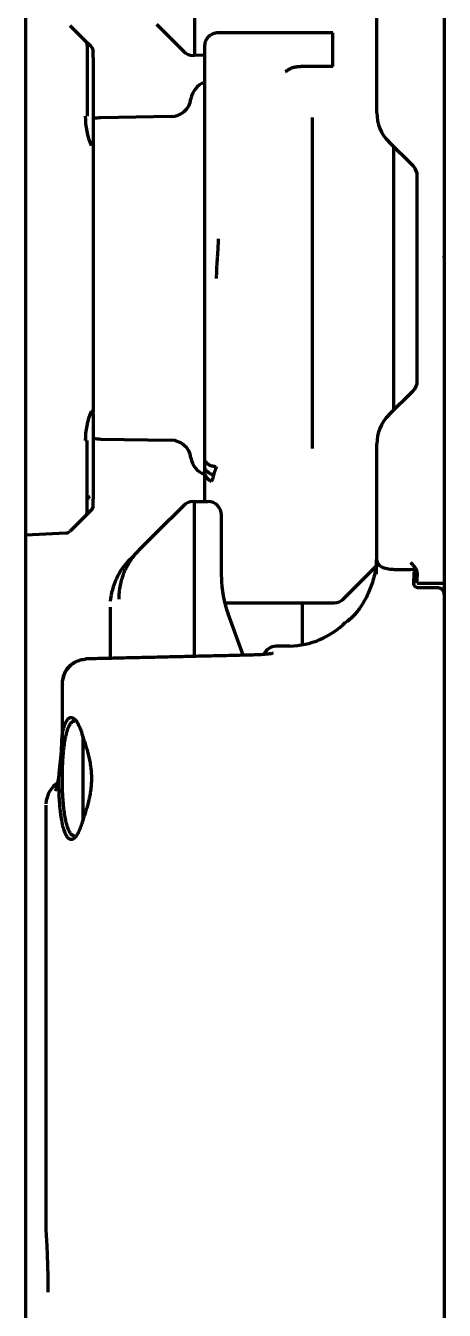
# Model space of a CAD drawing. Header units: inches. Extents: x -2983 to 7024, y 422 to 5529.
# Drawn here: x 1125 to 1156, y 3047.5 to 3142.6 of the extents above; entities that cross this region are included whole.
import ezdxf

# ---------------------------------------------------------------- set-up
doc = ezdxf.new("R2010")
doc.units = ezdxf.units.IN

msp = doc.modelspace()

# ---------------------------------------------------------------- linework, layer by layer
at = {"linetype": 'Continuous', "lineweight": 70}
for p, q in [((1156.001, 3937.292), (1156.001, 2272.092)), ((1125.001, 2297.892), (1125.001, 3935.892)), ((1151.001, 3136.135), (1151.001, 3144.707)), ((1137.501, 3143.392), (1137.501, 3140.392)), ((1129.413, 3141.479), (1128.302, 3142.59)), ((1134.689, 3142.703), (1136.707, 3140.686)), ((1129.854, 3141.039), (1129.413, 3141.479)), ((1147.751, 3142.055), (1139.251, 3142.055)), ((1147.751, 3139.579), (1147.751, 3142.055)), ((1129.56, 3141.126), (1129.56, 3135.892)), ((1137.501, 3140.392), (1137.405, 3140.393)), ((1138.251, 3140.399), (1137.501, 3140.392)), ((1138.251, 3141.094), (1138.251, 3138.83)), ((1130.001, 3140.232), (1130.001, 3133.785)), ((1147.751, 3139.579), (1145.354, 3139.579)), ((1138.251, 3138.83), (1138.251, 3133.311)), ((1135.777, 3135.866), (1130.575, 3135.776)), ((1146.251, 3111.297), (1146.251, 3135.805)), ((1129.881, 3133.756), (1129.982, 3133.876)), ((1130.001, 3133.783), (1130.001, 3114.001)), ((1153.708, 3132.185), (1151.879, 3134.013)), ((1138.251, 3133.311), (1138.251, 3126.93)), ((1152.251, 3128.685), (1152.251, 3133.643)), ((1154.001, 3116.306), (1154.001, 3131.478)), ((1152.251, 3114.141), (1152.251, 3128.685)), ((1138.251, 3126.93), (1138.251, 3123.892)), ((1138.251, 3123.892), (1138.251, 3113.639)), ((1151.879, 3113.771), (1153.708, 3115.599)), ((1129.982, 3113.909), (1129.93, 3113.941)), ((1130.001, 3113.877), (1130.001, 3107.552)), ((1138.251, 3113.639), (1138.251, 3110.415)), ((1129.56, 3111.892), (1129.413, 3111.892)), ((1129.56, 3106.658), (1129.56, 3111.892)), ((1130.575, 3112.009), (1135.777, 3111.918)), ((1151.001, 3103.077), (1151.001, 3111.649)), ((1138.251, 3108.287), (1138.251, 3107.386)), ((1136.707, 3107.098), (1134.689, 3105.081)), ((1137.405, 3107.391), (1137.501, 3107.392)), ((1137.501, 3107.392), (1138.509, 3107.383)), ((1137.501, 3104.392), (1137.501, 3107.392)), ((1129.413, 3106.305), (1128.302, 3105.194)), ((1129.413, 3106.305), (1129.854, 3106.746)), ((1139.501, 3104.383), (1139.501, 3106.383)), ((1127.975, 3105.048), (1125.001, 3104.892)), ((1134.689, 3105.081), (1133.389, 3103.781)), ((1137.501, 3095.925), (1137.501, 3104.392)), ((1139.501, 3101.803), (1139.501, 3104.383)), ((1133.389, 3103.781), (1132.715, 3103.107)), ((1148.543, 3100.185), (1150.937, 3102.578)), ((1150.989, 3102.01), (1150.989, 3103.09)), ((1152.501, 3102.364), (1153.501, 3102.364)), ((1153.751, 3101.288), (1153.751, 3101.657)), ((1154.001, 3101.998), (1154.001, 3101.841)), ((1154.001, 3101.341), (1154.001, 3101.841)), ((1154.001, 3101.341), (1156.001, 3101.341)), ((1154.001, 3101.029), (1155.501, 3101.011)), ((1131.251, 3099.571), (1131.251, 3095.778)), ((1139.732, 3099.892), (1147.836, 3099.892)), ((1145.49, 3096.804), (1145.49, 3099.898)), ((1141.096, 3096.008), (1139.983, 3099.067)), ((1148.572, 3098.342), (1148.584, 3098.35)), ((1144.544, 3096.692), (1143.549, 3096.675)), ((1129.621, 3095.733), (1129.615, 3095.74)), ((1127.736, 3090.832), (1127.701, 3090.825)), ((1129.251, 3083.805), (1129.251, 3089.926)), ((1126.501, 3084.922), (1126.501, 3053.383)), ((1129.226, 3083.786), (1129.189, 3083.651))]:
    msp.add_line(p, q, dxfattribs=at)
for centre, radius, start, end in [((1129.06, 3141.126), 0.5, 359.99831, 45), ((1137.414, 3141.393), 1, 225, 269.5), ((1138.724, 3136.969), 1.5, 108.40397, 172.38925), ((1135.751, 3137.366), 1.5, 271, 352.38925), ((1130.627, 3132.776), 3, 91, 102.05537), ((1154.001, 3136.135), 3, 180, 225), ((1153.001, 3131.478), 1, 0, 45), ((1153.001, 3116.306), 1, 315, 0), ((1154.001, 3111.649), 3, 135, 180), ((1130.627, 3115.008), 3, 257.94463, 269), ((1135.751, 3110.418), 1.5, 7.61075, 89), ((1138.724, 3110.815), 1.5, 187.61075, 251.59603), ((1137.414, 3106.391), 1, 90.5, 135), ((1138.501, 3106.383), 1, 0, 89.5), ((1129.06, 3106.658), 0.5, 315, 0.00169), ((1127.949, 3105.547), 0.5, 273, 315), ((1136.251, 3099.571), 5, 135, 175.22039), ((1153.501, 3101.864), 0.5, 0, 90), ((1147.501, 3101.803), 8, 180, 200), ((1147.836, 3100.892), 1, 270, 315), ((1144.439, 3102.691), 6, 271, 315.13439), ((1143.556, 3095.675), 1, 90.5484, 156.59902), ((1128.501, 3084.922), 2, 122.009, 177.15665)]:
    msp.add_arc(centre, radius, start, end, dxfattribs=at)
for centre, major_axis, ratio, start_param, end_param in [((1134.937, 3135.892), (5.523, 0), 0.998626, 3.141593, 3.543786), ((1129.751, 3133.785), (0.25, 0), 1, 0, 0.409922), ((1134.937, 3111.892), (5.523, 0), 0.998626, 2.739433, 3.141593), ((1129.751, 3113.999), (-0.25, 0), 1, 2.729547, 3.141593)]:
    msp.add_ellipse(centre, major_axis=major_axis, ratio=ratio, start_param=start_param, end_param=end_param, dxfattribs=at)
for points, knots in [([(1139.251, 3142.055), (1139.183, 3142.055), (1139.116, 3142.049), (1139.018, 3142.03), (1138.986, 3142.022), (1138.938, 3142.008), (1138.922, 3142.003), (1138.89, 3141.992), (1138.875, 3141.986), (1138.798, 3141.956), (1138.74, 3141.926), (1138.658, 3141.872), (1138.631, 3141.853), (1138.581, 3141.813), (1138.533, 3141.77), (1138.49, 3141.724), (1138.459, 3141.687), (1138.449, 3141.675), (1138.43, 3141.649), (1138.421, 3141.636), (1138.376, 3141.571), (1138.347, 3141.516), (1138.311, 3141.43), (1138.3, 3141.4), (1138.287, 3141.356), (1138.283, 3141.34), (1138.275, 3141.31), (1138.265, 3141.264), (1138.258, 3141.218), (1138.254, 3141.172), (1138.252, 3141.149), (1138.251, 3141.121), (1138.251, 3141.109), (1138.251, 3141.102), (1138.251, 3141.098), (1138.251, 3141.094)], [0, 0, 0, 0, 0.125, 0.125, 0.1875, 0.1875, 0.21875, 0.21875, 0.25, 0.25, 0.375, 0.375, 0.4375, 0.4375, 0.5, 0.5625, 0.5625, 0.59375, 0.59375, 0.625, 0.625, 0.75, 0.75, 0.8125, 0.8125, 0.84375, 0.84375, 0.875, 0.9375, 0.9375, 0.96875, 0.984375, 0.992187, 0.992187, 1, 1, 1, 1]), ([(1130.001, 3140.685), (1130.001, 3140.689), (1130.001, 3140.696), (1130, 3140.708), (1129.999, 3140.719), (1129.999, 3140.73), (1129.997, 3140.741), (1129.996, 3140.752), (1129.994, 3140.764), (1129.993, 3140.775), (1129.99, 3140.786), (1129.988, 3140.796), (1129.985, 3140.807), (1129.983, 3140.818), (1129.98, 3140.829), (1129.976, 3140.839), (1129.973, 3140.849), (1129.969, 3140.859), (1129.966, 3140.869), (1129.961, 3140.88), (1129.956, 3140.891), (1129.95, 3140.903), (1129.944, 3140.916), (1129.936, 3140.93), (1129.928, 3140.945), (1129.919, 3140.959), (1129.908, 3140.975), (1129.897, 3140.99), (1129.884, 3141.006), (1129.87, 3141.023), (1129.859, 3141.033), (1129.854, 3141.039)], [0, 0, 0, 0, 0.028826, 0.057594, 0.086303, 0.114954, 0.143547, 0.17208, 0.200555, 0.228972, 0.257329, 0.285628, 0.313867, 0.342048, 0.370168, 0.39823, 0.426231, 0.450757, 0.477807, 0.507385, 0.539493, 0.574132, 0.611304, 0.651011, 0.693255, 0.738037, 0.785356, 0.835214, 0.887608, 0.942538, 1, 1, 1, 1]), ([(1129.854, 3141.039), (1129.856, 3141.036), (1129.861, 3141.031), (1129.869, 3141.023), (1129.878, 3141.013), (1129.887, 3141.001), (1129.897, 3140.989), (1129.907, 3140.974), (1129.918, 3140.958), (1129.928, 3140.94), (1129.938, 3140.92), (1129.949, 3140.897), (1129.959, 3140.871), (1129.967, 3140.843), (1129.973, 3140.817), (1129.977, 3140.792), (1129.98, 3140.768), (1129.982, 3140.745), (1129.982, 3140.724), (1129.982, 3140.71), (1129.982, 3140.704)], [0, 0, 0, 0, 0.027542, 0.059301, 0.095276, 0.135468, 0.179874, 0.22849, 0.281314, 0.338337, 0.399554, 0.464953, 0.546966, 0.624642, 0.697986, 0.767003, 0.831702, 0.892094, 0.948189, 1, 1, 1, 1]), ([(1130.001, 3140.232), (1130.001, 3140.259), (1130.001, 3140.288), (1130.001, 3140.334), (1130.001, 3140.35), (1130.001, 3140.384), (1130.001, 3140.401), (1130.001, 3140.437), (1130.001, 3140.455), (1130.001, 3140.494), (1130.001, 3140.514), (1130.001, 3140.547), (1130.001, 3140.559), (1130.001, 3140.582), (1130.001, 3140.594), (1130.001, 3140.612), (1130.001, 3140.619), (1130.001, 3140.632), (1130.001, 3140.638), (1130.001, 3140.658), (1130.001, 3140.672), (1130.001, 3140.685)], [0, 0, 0, 0, 0.25, 0.25, 0.375, 0.375, 0.5, 0.5, 0.625, 0.625, 0.75, 0.75, 0.8125, 0.8125, 0.875, 0.875, 0.90625, 0.90625, 0.9375, 0.9375, 1, 1, 1, 1]), ([(1144.251, 3139.192), (1144.26, 3139.2), (1144.27, 3139.208), (1144.289, 3139.224), (1144.318, 3139.248), (1144.348, 3139.27), (1144.409, 3139.314), (1144.451, 3139.341), (1144.537, 3139.39), (1144.603, 3139.424), (1144.672, 3139.453), (1144.719, 3139.471), (1144.743, 3139.48), (1144.862, 3139.52), (1144.958, 3139.543), (1145.154, 3139.572), (1145.253, 3139.579), (1145.354, 3139.579)], [0, 0, 0, 0, 0.03125, 0.03125, 0.0625, 0.125, 0.125, 0.25, 0.25, 0.375, 0.4375, 0.4375, 0.5, 0.5, 0.75, 0.75, 1, 1, 1, 1]), ([(1130.001, 3114.001), (1130.001, 3114.002), (1130.001, 3114.003), (1130, 3114.004), (1129.999, 3114.005), (1129.999, 3114.006), (1129.997, 3114.007), (1129.996, 3114.009), (1129.994, 3114.01), (1129.993, 3114.011), (1129.99, 3114.013), (1129.988, 3114.014), (1129.985, 3114.015), (1129.983, 3114.017), (1129.98, 3114.018), (1129.976, 3114.019), (1129.973, 3114.021), (1129.97, 3114.022), (1129.966, 3114.023), (1129.961, 3114.025), (1129.956, 3114.026), (1129.95, 3114.028), (1129.944, 3114.03), (1129.936, 3114.032), (1129.928, 3114.034), (1129.919, 3114.037), (1129.908, 3114.039), (1129.896, 3114.042), (1129.884, 3114.045), (1129.869, 3114.048), (1129.859, 3114.05), (1129.854, 3114.051)], [0, 0, 0, 0, 0.028852, 0.057627, 0.086323, 0.114941, 0.143481, 0.171942, 0.200325, 0.22863, 0.256855, 0.285002, 0.31307, 0.341059, 0.368968, 0.396798, 0.424548, 0.449282, 0.476528, 0.506288, 0.538563, 0.573357, 0.61067, 0.650505, 0.692862, 0.737743, 0.785149, 0.835079, 0.887532, 0.942506, 1, 1, 1, 1]), ([(1129.854, 3114.051), (1129.856, 3114.05), (1129.861, 3114.047), (1129.869, 3114.042), (1129.878, 3114.036), (1129.887, 3114.03), (1129.897, 3114.023), (1129.907, 3114.016), (1129.918, 3114.008), (1129.928, 3113.999), (1129.938, 3113.99), (1129.949, 3113.979), (1129.958, 3113.968), (1129.967, 3113.957), (1129.973, 3113.947), (1129.977, 3113.937), (1129.98, 3113.929), (1129.982, 3113.921), (1129.982, 3113.915), (1129.982, 3113.911), (1129.982, 3113.909)], [0, 0, 0, 0, 0.027531, 0.059281, 0.09525, 0.135435, 0.179835, 0.228448, 0.281269, 0.338291, 0.399508, 0.464908, 0.546923, 0.624603, 0.697951, 0.766973, 0.831679, 0.892077, 0.94818, 1, 1, 1, 1]), ([(1138.244, 3110.417), (1138.248, 3110.364), (1138.251, 3110.313), (1138.254, 3110.216), (1138.255, 3110.17), (1138.253, 3110.038), (1138.249, 3109.959), (1138.245, 3109.888)], [0, 0, 0, 0, 0.25, 0.25, 0.5, 0.5, 1, 1, 1, 1]), ([(1139.117, 3109.958), (1139.029, 3109.958), (1138.942, 3109.968), (1138.774, 3110.008), (1138.692, 3110.039), (1138.54, 3110.118), (1138.47, 3110.167), (1138.345, 3110.279), (1138.291, 3110.343), (1138.246, 3110.413)], [0, 0, 0, 0, 0.25, 0.25, 0.5, 0.5, 0.75, 0.75, 1, 1, 1, 1]), ([(1139.117, 3109.951), (1139.112, 3109.941), (1139.104, 3109.922), (1139.092, 3109.894), (1139.081, 3109.866), (1139.069, 3109.837), (1139.058, 3109.809), (1139.047, 3109.78), (1139.036, 3109.751), (1139.026, 3109.722), (1139.015, 3109.692), (1139.005, 3109.662), (1138.995, 3109.633), (1138.986, 3109.602), (1138.976, 3109.572), (1138.967, 3109.541), (1138.958, 3109.51), (1138.948, 3109.479), (1138.939, 3109.447), (1138.931, 3109.415), (1138.922, 3109.383), (1138.916, 3109.361), (1138.913, 3109.35)], [0, 0, 0, 0, 0.048383, 0.096921, 0.145616, 0.194472, 0.24349, 0.292673, 0.342023, 0.391543, 0.441236, 0.491103, 0.541149, 0.591374, 0.641783, 0.692377, 0.743159, 0.794133, 0.845302, 0.896667, 0.948232, 1, 1, 1, 1]), ([(1138.25, 3109.886), (1138.251, 3109.859), (1138.251, 3109.834), (1138.252, 3109.785), (1138.251, 3109.762), (1138.25, 3109.696), (1138.249, 3109.656), (1138.248, 3109.62)], [0, 0, 0, 0, 0.25, 0.25, 0.5, 0.5, 1, 1, 1, 1]), ([(1138.913, 3109.349), (1138.837, 3109.367), (1138.764, 3109.393), (1138.628, 3109.459), (1138.564, 3109.499), (1138.45, 3109.592), (1138.399, 3109.645), (1138.312, 3109.759), (1138.277, 3109.821), (1138.251, 3109.886)], [0, 0, 0, 0, 0.25, 0.25, 0.5, 0.5, 0.75, 0.75, 1, 1, 1, 1]), ([(1138.251, 3109.619), (1138.251, 3109.527), (1138.251, 3109.431), (1138.251, 3109.233), (1138.251, 3109.13), (1138.251, 3108.967), (1138.251, 3108.912), (1138.251, 3108.826), (1138.251, 3108.797), (1138.251, 3108.738), (1138.251, 3108.708), (1138.251, 3108.617), (1138.251, 3108.555), (1138.251, 3108.426), (1138.251, 3108.359), (1138.251, 3108.29)], [0, 0, 0, 0, 0.25, 0.25, 0.5, 0.5, 0.625, 0.625, 0.6875, 0.6875, 0.75, 0.75, 0.875, 0.875, 1, 1, 1, 1]), ([(1138.769, 3108.858), (1138.691, 3108.895), (1138.618, 3108.941), (1138.491, 3109.049), (1138.435, 3109.11), (1138.344, 3109.243), (1138.309, 3109.315), (1138.263, 3109.464), (1138.251, 3109.542), (1138.251, 3109.619)], [0, 0, 0, 0, 0.25, 0.25, 0.5, 0.5, 0.75, 0.75, 1, 1, 1, 1]), ([(1138.913, 3109.35), (1138.903, 3109.311), (1138.893, 3109.271), (1138.871, 3109.19), (1138.859, 3109.149), (1138.823, 3109.026), (1138.797, 3108.942), (1138.769, 3108.858)], [0, 0, 0, 0, 0.25, 0.25, 0.5, 0.5, 1, 1, 1, 1]), ([(1129.517, 3107.546), (1129.549, 3107.574), (1129.582, 3107.604), (1129.64, 3107.656), (1129.664, 3107.678), (1129.713, 3107.722), (1129.738, 3107.745), (1129.764, 3107.768)], [0, 0, 0, 0, 0.42388, 0.42388, 0.71194, 0.71194, 1, 1, 1, 1]), ([(1129.854, 3106.745), (1129.857, 3106.748), (1129.862, 3106.753), (1129.869, 3106.761), (1129.876, 3106.769), (1129.883, 3106.777), (1129.889, 3106.784), (1129.895, 3106.792), (1129.901, 3106.8), (1129.907, 3106.807), (1129.912, 3106.815), (1129.917, 3106.822), (1129.922, 3106.83), (1129.926, 3106.837), (1129.931, 3106.844), (1129.935, 3106.851), (1129.938, 3106.857), (1129.942, 3106.864), (1129.945, 3106.871), (1129.949, 3106.877), (1129.952, 3106.883), (1129.954, 3106.889), (1129.957, 3106.895), (1129.96, 3106.901), (1129.962, 3106.906), (1129.964, 3106.912), (1129.966, 3106.917), (1129.968, 3106.922), (1129.97, 3106.926), (1129.971, 3106.931), (1129.975, 3106.94), (1129.979, 3106.955), (1129.985, 3106.975), (1129.99, 3106.995), (1129.994, 3107.015), (1129.997, 3107.036), (1129.999, 3107.057), (1130, 3107.078), (1130.001, 3107.092), (1130.001, 3107.099)], [0, 0, 0, 0, 0.027993, 0.055406, 0.082238, 0.10849, 0.13416, 0.159249, 0.183757, 0.207682, 0.231027, 0.253789, 0.27597, 0.297569, 0.318586, 0.339022, 0.358876, 0.378149, 0.396841, 0.414952, 0.432482, 0.449431, 0.4658, 0.481589, 0.496798, 0.511427, 0.525477, 0.538947, 0.551839, 0.564151, 0.575886, 0.627764, 0.679968, 0.732498, 0.785353, 0.838532, 0.892033, 0.945856, 1, 1, 1, 1]), ([(1130.001, 3107.099), (1130.001, 3107.106), (1130.001, 3107.113), (1130.001, 3107.126), (1130.001, 3107.133), (1130.001, 3107.146), (1130.001, 3107.153), (1130.001, 3107.165), (1130.001, 3107.172), (1130.001, 3107.19), (1130.001, 3107.202), (1130.001, 3107.226), (1130.001, 3107.237), (1130.001, 3107.269), (1130.001, 3107.29), (1130.001, 3107.329), (1130.001, 3107.348), (1130.001, 3107.384), (1130.001, 3107.401), (1130.001, 3107.434), (1130.001, 3107.45), (1130.001, 3107.496), (1130.001, 3107.525), (1130.001, 3107.552)], [0, 0, 0, 0, 0.03125, 0.03125, 0.0625, 0.0625, 0.09375, 0.09375, 0.125, 0.125, 0.1875, 0.1875, 0.25, 0.25, 0.375, 0.375, 0.5, 0.5, 0.625, 0.625, 0.75, 0.75, 1, 1, 1, 1]), ([(1129.982, 3107.081), (1129.982, 3107.077), (1129.982, 3107.07), (1129.982, 3107.059), (1129.982, 3107.047), (1129.982, 3107.036), (1129.981, 3107.024), (1129.98, 3107.012), (1129.978, 3107), (1129.977, 3106.987), (1129.974, 3106.974), (1129.972, 3106.962), (1129.969, 3106.949), (1129.965, 3106.936), (1129.961, 3106.923), (1129.957, 3106.909), (1129.952, 3106.896), (1129.946, 3106.881), (1129.938, 3106.864), (1129.929, 3106.845), (1129.918, 3106.827), (1129.907, 3106.809), (1129.895, 3106.792), (1129.882, 3106.776), (1129.868, 3106.76), (1129.859, 3106.75), (1129.854, 3106.746)], [0, 0, 0, 0, 0.028673, 0.058051, 0.088134, 0.118923, 0.150419, 0.182622, 0.215534, 0.249154, 0.283483, 0.318521, 0.35427, 0.390729, 0.427898, 0.465777, 0.504367, 0.543666, 0.600663, 0.65768, 0.714714, 0.77176, 0.828815, 0.885876, 0.942939, 1, 1, 1, 1]), ([(1133.389, 3103.781), (1133.27, 3103.662), (1133.158, 3103.537), (1132.946, 3103.279), (1132.846, 3103.145), (1132.66, 3102.868), (1132.574, 3102.724), (1132.454, 3102.501), (1132.416, 3102.426), (1132.344, 3102.274), (1132.31, 3102.197), (1132.214, 3101.965), (1132.102, 3101.651), (1132.02, 3101.328), (1131.972, 3101.083), (1131.957, 3101), (1131.939, 3100.876), (1131.933, 3100.834), (1131.923, 3100.751), (1131.918, 3100.709), (1131.898, 3100.499), (1131.89, 3100.331), (1131.891, 3100.162)], [0, 0, 0, 0, 0.125, 0.125, 0.25, 0.25, 0.375, 0.375, 0.4375, 0.4375, 0.5, 0.5, 0.625, 0.75, 0.75, 0.8125, 0.8125, 0.84375, 0.84375, 0.875, 0.875, 1, 1, 1, 1]), ([(1150.989, 3103.09), (1150.978, 3102.892), (1150.958, 3102.697), (1150.902, 3102.312), (1150.867, 3102.123), (1150.782, 3101.755), (1150.732, 3101.575), (1150.622, 3101.226), (1150.561, 3101.057), (1150.431, 3100.732), (1150.361, 3100.576), (1150.216, 3100.278), (1150.141, 3100.136), (1149.987, 3099.869), (1149.908, 3099.743), (1149.752, 3099.506), (1149.673, 3099.396), (1149.597, 3099.294)], [0, 0, 0, 0, 0.125, 0.125, 0.25, 0.25, 0.375, 0.375, 0.5, 0.5, 0.625, 0.625, 0.75, 0.75, 0.875, 0.875, 1, 1, 1, 1]), ([(1151.01, 3103.076), (1151.006, 3103.027), (1151.012, 3102.917), (1151.09, 3102.761), (1151.209, 3102.634), (1151.364, 3102.536), (1151.598, 3102.45), (1151.95, 3102.389), (1152.314, 3102.361), (1152.498, 3102.366), (1152.537, 3102.368)], [0, 0, 0, 0, 0.069491, 0.16573, 0.252542, 0.348231, 0.4964, 0.742131, 0.946556, 1, 1, 1, 1]), ([(1153.501, 3102.864), (1153.508, 3102.857), (1153.516, 3102.849), (1153.531, 3102.834), (1153.554, 3102.811), (1153.606, 3102.758), (1153.651, 3102.711), (1153.708, 3102.648), (1153.736, 3102.615), (1153.776, 3102.565), (1153.789, 3102.548), (1153.815, 3102.513), (1153.827, 3102.496), (1153.863, 3102.442), (1153.884, 3102.406), (1153.924, 3102.33), (1153.941, 3102.291), (1153.97, 3102.209), (1153.981, 3102.168), (1153.996, 3102.084), (1154.001, 3102.042), (1154.001, 3101.998)], [0, 0, 0, 0, 0.03125, 0.03125, 0.0625, 0.125, 0.25, 0.25, 0.375, 0.375, 0.4375, 0.4375, 0.5, 0.5, 0.625, 0.625, 0.75, 0.75, 0.875, 0.875, 1, 1, 1, 1]), ([(1153.751, 3102.146), (1153.751, 3102.139), (1153.751, 3102.122), (1153.751, 3102.097), (1153.751, 3102.067), (1153.751, 3102.033), (1153.751, 3101.992), (1153.751, 3101.948), (1153.751, 3101.925), (1153.751, 3101.876), (1153.751, 3101.85), (1153.751, 3101.796), (1153.751, 3101.742), (1153.751, 3101.686), (1153.751, 3101.657)], [0, 0, 0, 0, 0.125, 0.25, 0.25, 0.375, 0.5, 0.5, 0.625, 0.625, 0.75, 0.75, 0.875, 1, 1, 1, 1]), ([(1156.001, 3100.491), (1156.001, 3100.525), (1155.997, 3100.558), (1155.988, 3100.607), (1155.984, 3100.623), (1155.975, 3100.655), (1155.969, 3100.671), (1155.951, 3100.717), (1155.936, 3100.747), (1155.909, 3100.789), (1155.899, 3100.803), (1155.879, 3100.829), (1155.868, 3100.842), (1155.834, 3100.878), (1155.809, 3100.899), (1155.768, 3100.928), (1155.754, 3100.937), (1155.725, 3100.954), (1155.71, 3100.961), (1155.664, 3100.981), (1155.633, 3100.992), (1155.584, 3101.003), (1155.567, 3101.005), (1155.534, 3101.009), (1155.517, 3101.01), (1155.501, 3101.011)], [0, 0, 0, 0, 0.125, 0.125, 0.1875, 0.1875, 0.25, 0.25, 0.375, 0.375, 0.4375, 0.4375, 0.5, 0.5, 0.625, 0.625, 0.6875, 0.6875, 0.75, 0.75, 0.875, 0.875, 0.9375, 0.9375, 1, 1, 1, 1]), ([(1148.98, 3098.678), (1148.924, 3098.63), (1148.818, 3098.54), (1148.78, 3098.507), (1148.745, 3098.485), (1148.753, 3098.49)], [0, 0, 0, 0, 0.375486, 0.834216, 1, 1, 1, 1]), ([(1149.597, 3099.294), (1149.52, 3099.195), (1149.443, 3099.104), (1149.294, 3098.942), (1149.222, 3098.869), (1149.085, 3098.74), (1149.021, 3098.683), (1148.903, 3098.585), (1148.85, 3098.543), (1148.803, 3098.507)], [0, 0, 0, 0, 0.25, 0.25, 0.5, 0.5, 0.75, 0.75, 1, 1, 1, 1]), ([(1127.726, 3093.606), (1127.721, 3093.669), (1127.719, 3093.731), (1127.719, 3093.855), (1127.722, 3093.917), (1127.737, 3094.103), (1127.758, 3094.225), (1127.821, 3094.463), (1127.863, 3094.579), (1127.968, 3094.803), (1128.032, 3094.91), (1128.181, 3095.111), (1128.266, 3095.205), (1128.457, 3095.374), (1128.564, 3095.45), (1128.794, 3095.576), (1128.918, 3095.627), (1129.114, 3095.682), (1129.181, 3095.697), (1129.316, 3095.718), (1129.385, 3095.725), (1129.455, 3095.728)], [0, 0, 0, 0, 0.0625, 0.0625, 0.125, 0.125, 0.25, 0.25, 0.375, 0.375, 0.5, 0.5, 0.625, 0.625, 0.75, 0.75, 0.875, 0.875, 0.9375, 0.9375, 1, 1, 1, 1]), ([(1143.315, 3096.152), (1143.315, 3096.152), (1143.314, 3096.152), (1143.286, 3096.145), (1143.158, 3096.122), (1142.884, 3096.086), (1142.425, 3096.049), (1141.977, 3096.026), (1141.711, 3096.024), (1141.659, 3096.023)], [0, 0, 0, 0, 0.006651, 0.094411, 0.221545, 0.407182, 0.647393, 0.932357, 1, 1, 1, 1]), ([(1128.685, 3095.527), (1128.519, 3095.442), (1128.21, 3095.228), (1127.872, 3094.741), (1127.7, 3094.244), (1127.705, 3093.926), (1127.719, 3093.811)], [0, 0, 0, 0, 0.24632, 0.523693, 0.830646, 1, 1, 1, 1]), ([(1128.623, 3082.642), (1128.589, 3082.642), (1128.555, 3082.649), (1128.51, 3082.667), (1128.497, 3082.673), (1128.473, 3082.687), (1128.46, 3082.694), (1128.424, 3082.721), (1128.377, 3082.763), (1128.331, 3082.82), (1128.286, 3082.884), (1128.264, 3082.919), (1128.2, 3083.038), (1128.16, 3083.13), (1128.084, 3083.34), (1128.049, 3083.458), (1128.008, 3083.623), (1128, 3083.656), (1127.988, 3083.708), (1127.984, 3083.726), (1127.976, 3083.761), (1127.956, 3083.85), (1127.938, 3083.943), (1127.897, 3084.173), (1127.872, 3084.336), (1127.839, 3084.596), (1127.828, 3084.685), (1127.816, 3084.8), (1127.814, 3084.823), (1127.809, 3084.869), (1127.802, 3084.939), (1127.795, 3085.01), (1127.774, 3085.247), (1127.76, 3085.442), (1127.744, 3085.742), (1127.739, 3085.844), (1127.733, 3085.998), (1127.731, 3086.05), (1127.727, 3086.154), (1127.726, 3086.207), (1127.719, 3086.469), (1127.716, 3086.681), (1127.716, 3087), (1127.716, 3087.106), (1127.719, 3087.265), (1127.719, 3087.317), (1127.722, 3087.423), (1127.723, 3087.476), (1127.73, 3087.738), (1127.738, 3087.943), (1127.761, 3088.343), (1127.774, 3088.539), (1127.796, 3088.777), (1127.8, 3088.825), (1127.809, 3088.918), (1127.823, 3089.057), (1127.839, 3089.19), (1127.872, 3089.449), (1127.897, 3089.612), (1127.932, 3089.805), (1127.939, 3089.843), (1127.954, 3089.918), (1127.961, 3089.955), (1127.984, 3090.062), (1128.016, 3090.2), (1128.05, 3090.325), (1128.077, 3090.415), (1128.086, 3090.444), (1128.105, 3090.5), (1128.114, 3090.527), (1128.162, 3090.659), (1128.202, 3090.751), (1128.287, 3090.906), (1128.331, 3090.969), (1128.384, 3091.025), (1128.39, 3091.031), (1128.402, 3091.042), (1128.419, 3091.059), (1128.437, 3091.073), (1128.473, 3091.099), (1128.498, 3091.113), (1128.556, 3091.136), (1128.59, 3091.142), (1128.624, 3091.142)], [0, 0, 0, 0, 0.031478, 0.031478, 0.043188, 0.043188, 0.054898, 0.054898, 0.078319, 0.10174, 0.10174, 0.125161, 0.125161, 0.172003, 0.172003, 0.218844, 0.218844, 0.230555, 0.230555, 0.23641, 0.23641, 0.242265, 0.265686, 0.265686, 0.312528, 0.312528, 0.335949, 0.335949, 0.341804, 0.341804, 0.347659, 0.35937, 0.35937, 0.406211, 0.406211, 0.429632, 0.429632, 0.441342, 0.441342, 0.453053, 0.453053, 0.499895, 0.499895, 0.523315, 0.523315, 0.535026, 0.535026, 0.546736, 0.546736, 0.593578, 0.593578, 0.64042, 0.64042, 0.65213, 0.65213, 0.663841, 0.687261, 0.687261, 0.734103, 0.734103, 0.745814, 0.745814, 0.757524, 0.757524, 0.780945, 0.804366, 0.804366, 0.816076, 0.816076, 0.827786, 0.827786, 0.874628, 0.874628, 0.92147, 0.92147, 0.927325, 0.927325, 0.93318, 0.944891, 0.944891, 0.968312, 0.968312, 1, 1, 1, 1]), ([(1127.733, 3090.288), (1127.753, 3090.382), (1127.775, 3090.47), (1127.809, 3090.595), (1127.82, 3090.635), (1127.844, 3090.713), (1127.856, 3090.75), (1127.893, 3090.857), (1127.919, 3090.923), (1127.971, 3091.041), (1128.025, 3091.147), (1128.083, 3091.229), (1128.121, 3091.273), (1128.128, 3091.281), (1128.144, 3091.297), (1128.166, 3091.32), (1128.19, 3091.338), (1128.236, 3091.371), (1128.3, 3091.402), (1128.365, 3091.407), (1128.415, 3091.401), (1128.432, 3091.397), (1128.458, 3091.389), (1128.466, 3091.386), (1128.483, 3091.379), (1128.492, 3091.375), (1128.534, 3091.354), (1128.568, 3091.331), (1128.636, 3091.272), (1128.705, 3091.2), (1128.772, 3091.105), (1128.823, 3091.024), (1128.84, 3090.995), (1128.866, 3090.95), (1128.874, 3090.934), (1128.891, 3090.903), (1128.933, 3090.822), (1129.006, 3090.662), (1129.069, 3090.498), (1129.13, 3090.323), (1129.16, 3090.231), (1129.189, 3090.133)], [0, 0, 0, 0, 0.0625, 0.0625, 0.09375, 0.09375, 0.125, 0.125, 0.1875, 0.1875, 0.25, 0.3125, 0.3125, 0.328125, 0.328125, 0.34375, 0.375, 0.375, 0.4375, 0.5, 0.5, 0.53125, 0.53125, 0.546875, 0.546875, 0.5625, 0.5625, 0.625, 0.625, 0.6875, 0.75, 0.75, 0.78125, 0.78125, 0.796875, 0.796875, 0.8125, 0.875, 0.9375, 0.9375, 1, 1, 1, 1]), ([(1127.632, 3088.679), (1127.633, 3088.692), (1127.635, 3088.718), (1127.638, 3088.757), (1127.641, 3088.795), (1127.643, 3088.834), (1127.646, 3088.872), (1127.648, 3088.91), (1127.65, 3088.948), (1127.652, 3088.986), (1127.654, 3089.023), (1127.656, 3089.061), (1127.658, 3089.098), (1127.66, 3089.135), (1127.661, 3089.172), (1127.663, 3089.209), (1127.665, 3089.246), (1127.666, 3089.283), (1127.668, 3089.325), (1127.669, 3089.373), (1127.671, 3089.426), (1127.673, 3089.479), (1127.675, 3089.532), (1127.678, 3089.583), (1127.68, 3089.635), (1127.682, 3089.686), (1127.684, 3089.736), (1127.687, 3089.786), (1127.689, 3089.827), (1127.691, 3089.86), (1127.692, 3089.884), (1127.694, 3089.908), (1127.696, 3089.931), (1127.697, 3089.953), (1127.699, 3089.975), (1127.701, 3089.995), (1127.703, 3090.013), (1127.704, 3090.027), (1127.706, 3090.039), (1127.707, 3090.051), (1127.708, 3090.063), (1127.71, 3090.076), (1127.711, 3090.089), (1127.713, 3090.103), (1127.714, 3090.116), (1127.716, 3090.13), (1127.717, 3090.145), (1127.719, 3090.159), (1127.72, 3090.174), (1127.722, 3090.189), (1127.724, 3090.205), (1127.726, 3090.221), (1127.727, 3090.237), (1127.729, 3090.254), (1127.731, 3090.271), (1127.732, 3090.282), (1127.733, 3090.288)], [0, 0, 0, 0, 0.022709, 0.045345, 0.067918, 0.090435, 0.112907, 0.135341, 0.157746, 0.180131, 0.202504, 0.224874, 0.247249, 0.269632, 0.291985, 0.31431, 0.336615, 0.358908, 0.3812, 0.414447, 0.447401, 0.480077, 0.512489, 0.544649, 0.576572, 0.60827, 0.639755, 0.671039, 0.702132, 0.718076, 0.733741, 0.749134, 0.764264, 0.779136, 0.793761, 0.808146, 0.8223, 0.830501, 0.838823, 0.847268, 0.855837, 0.864531, 0.873351, 0.882299, 0.891375, 0.900581, 0.909918, 0.919386, 0.928987, 0.938722, 0.948592, 0.958598, 0.968741, 0.979021, 0.989441, 1, 1, 1, 1]), ([(1129.189, 3090.133), (1129.205, 3090.081), (1129.222, 3090.028), (1129.256, 3089.92), (1129.274, 3089.864), (1129.328, 3089.696), (1129.366, 3089.579), (1129.442, 3089.337), (1129.48, 3089.211), (1129.537, 3089.017), (1129.555, 3088.95), (1129.592, 3088.816), (1129.61, 3088.748), (1129.662, 3088.541), (1129.695, 3088.401), (1129.754, 3088.114), (1129.779, 3087.967), (1129.806, 3087.78), (1129.811, 3087.742), (1129.821, 3087.666), (1129.826, 3087.628), (1129.838, 3087.513), (1129.845, 3087.436), (1129.862, 3087.204), (1129.868, 3087.049), (1129.868, 3086.892)], [0, 0, 0, 0, 0.0625, 0.0625, 0.125, 0.125, 0.25, 0.25, 0.375, 0.375, 0.4375, 0.4375, 0.5, 0.5, 0.625, 0.625, 0.75, 0.75, 0.78125, 0.78125, 0.8125, 0.8125, 0.875, 0.875, 1, 1, 1, 1]), ([(1127.457, 3086.841), (1127.458, 3086.881), (1127.46, 3086.92), (1127.464, 3086.999), (1127.466, 3087.039), (1127.474, 3087.157), (1127.481, 3087.235), (1127.502, 3087.47), (1127.52, 3087.624), (1127.547, 3087.855), (1127.556, 3087.931), (1127.574, 3088.083), (1127.582, 3088.159), (1127.599, 3088.309), (1127.606, 3088.384), (1127.62, 3088.532), (1127.627, 3088.606), (1127.632, 3088.679)], [0, 0, 0, 0, 0.0625, 0.0625, 0.125, 0.125, 0.25, 0.25, 0.5, 0.5, 0.625, 0.625, 0.75, 0.75, 0.875, 0.875, 1, 1, 1, 1]), ([(1127.504, 3087.583), (1127.492, 3087.461), (1127.433, 3086.897), (1127.309, 3086.346), (1127.217, 3086.02), (1127.201, 3085.982), (1127.201, 3085.982)], [0, 0, 0, 0, 0.122597, 0.601072, 0.892899, 1, 1, 1, 1]), ([(1129.189, 3083.651), (1129.144, 3083.498), (1129.096, 3083.359), (1129.023, 3083.168), (1128.998, 3083.108), (1128.959, 3083.022), (1128.947, 3082.994), (1128.921, 3082.94), (1128.908, 3082.914), (1128.843, 3082.79), (1128.791, 3082.704), (1128.686, 3082.562), (1128.632, 3082.506), (1128.526, 3082.422), (1128.473, 3082.396), (1128.37, 3082.374), (1128.32, 3082.379), (1128.258, 3082.404), (1128.245, 3082.41), (1128.221, 3082.424), (1128.208, 3082.432), (1128.172, 3082.459), (1128.148, 3082.481), (1128.078, 3082.558), (1128.034, 3082.625), (1127.98, 3082.727), (1127.97, 3082.749), (1127.949, 3082.793), (1127.918, 3082.863), (1127.889, 3082.94), (1127.832, 3083.105), (1127.796, 3083.228), (1127.755, 3083.4), (1127.746, 3083.435), (1127.734, 3083.49), (1127.73, 3083.508), (1127.723, 3083.545), (1127.703, 3083.638), (1127.685, 3083.736), (1127.643, 3083.977), (1127.618, 3084.148), (1127.584, 3084.421), (1127.573, 3084.515), (1127.559, 3084.659), (1127.554, 3084.708), (1127.544, 3084.806), (1127.54, 3084.856), (1127.519, 3085.105), (1127.504, 3085.311), (1127.487, 3085.627), (1127.482, 3085.734), (1127.476, 3085.896), (1127.473, 3085.951), (1127.47, 3086.06), (1127.468, 3086.116), (1127.461, 3086.393), (1127.457, 3086.616), (1127.457, 3086.841)], [0, 0, 0, 0, 0.0625, 0.0625, 0.09375, 0.09375, 0.109375, 0.109375, 0.125, 0.125, 0.1875, 0.1875, 0.25, 0.25, 0.3125, 0.3125, 0.375, 0.375, 0.390625, 0.390625, 0.40625, 0.40625, 0.4375, 0.4375, 0.5, 0.5, 0.515625, 0.515625, 0.53125, 0.5625, 0.5625, 0.625, 0.625, 0.640625, 0.640625, 0.648437, 0.648437, 0.65625, 0.6875, 0.6875, 0.75, 0.75, 0.78125, 0.78125, 0.796875, 0.796875, 0.8125, 0.8125, 0.875, 0.875, 0.90625, 0.90625, 0.921875, 0.921875, 0.9375, 0.9375, 1, 1, 1, 1]), ([(1129.868, 3086.892), (1129.868, 3086.735), (1129.862, 3086.581), (1129.84, 3086.274), (1129.823, 3086.122), (1129.796, 3085.934), (1129.791, 3085.896), (1129.779, 3085.821), (1129.772, 3085.784), (1129.753, 3085.673), (1129.739, 3085.599), (1129.717, 3085.49), (1129.709, 3085.454), (1129.694, 3085.382), (1129.67, 3085.275), (1129.644, 3085.171), (1129.592, 3084.966), (1129.556, 3084.833), (1129.481, 3084.575), (1129.442, 3084.45), (1129.385, 3084.268), (1129.366, 3084.208), (1129.329, 3084.09), (1129.31, 3084.032), (1129.256, 3083.863), (1129.221, 3083.755), (1129.189, 3083.651)], [0, 0, 0, 0, 0.125, 0.125, 0.25, 0.25, 0.28125, 0.28125, 0.3125, 0.3125, 0.375, 0.375, 0.40625, 0.40625, 0.4375, 0.5, 0.5, 0.625, 0.625, 0.75, 0.75, 0.8125, 0.8125, 0.875, 0.875, 1, 1, 1, 1]), ([(1126.501, 3053.392), (1126.501, 3053.392), (1126.501, 3053.392), (1126.501, 3053.39), (1126.501, 3053.386), (1126.502, 3053.378), (1126.503, 3053.356), (1126.506, 3053.313), (1126.51, 3053.242), (1126.514, 3053.178), (1126.516, 3053.155), (1126.518, 3053.118), (1126.519, 3053.105), (1126.52, 3053.078), (1126.521, 3053.065), (1126.525, 3052.994), (1126.533, 3052.869), (1126.541, 3052.718), (1126.55, 3052.556), (1126.554, 3052.469), (1126.56, 3052.351), (1126.561, 3052.327), (1126.564, 3052.279), (1126.567, 3052.206), (1126.571, 3052.13), (1126.578, 3051.974), (1126.588, 3051.757), (1126.597, 3051.522), (1126.603, 3051.338), (1126.606, 3051.276), (1126.609, 3051.18), (1126.61, 3051.148), (1126.612, 3051.084), (1126.613, 3051.051), (1126.618, 3050.889), (1126.625, 3050.623), (1126.631, 3050.347), (1126.635, 3050.136), (1126.637, 3050.029), (1126.639, 3049.921), (1126.64, 3049.849), (1126.64, 3049.813), (1126.643, 3049.63), (1126.644, 3049.484), (1126.646, 3049.189), (1126.646, 3049.041), (1126.646, 3048.892)], [0, 0, 0, 0, 0.015625, 0.015625, 0.03125, 0.0625, 0.0625, 0.125, 0.1875, 0.1875, 0.21875, 0.21875, 0.234375, 0.234375, 0.25, 0.25, 0.3125, 0.375, 0.375, 0.4375, 0.4375, 0.453125, 0.453125, 0.46875, 0.5, 0.5, 0.5625, 0.625, 0.625, 0.65625, 0.65625, 0.671875, 0.671875, 0.6875, 0.6875, 0.75, 0.8125, 0.8125, 0.84375, 0.859375, 0.859375, 0.875, 0.875, 0.9375, 0.9375, 1, 1, 1, 1])]:
    msp.add_open_spline(points, degree=3, knots=knots, dxfattribs=at)
for points, degree in [([(1129.982, 3140.704), (1129.994, 3140.698), (1130.001, 3140.691), (1130.001, 3140.685)], 3), ([(1139.251, 3126.813), (1139.251, 3126.774), (1139.25, 3126.693), (1139.248, 3126.567), (1139.244, 3126.439), (1139.239, 3126.309), (1139.232, 3126.178), (1139.225, 3126.047), (1139.217, 3125.915), (1139.208, 3125.784), (1139.199, 3125.654), (1139.19, 3125.525), (1139.181, 3125.398), (1139.173, 3125.272), (1139.164, 3125.149), (1139.156, 3125.027), (1139.149, 3124.908), (1139.142, 3124.79), (1139.136, 3124.674), (1139.131, 3124.559), (1139.127, 3124.446), (1139.123, 3124.333), (1139.12, 3124.222), (1139.118, 3124.112), (1139.117, 3124.002), (1139.117, 3123.929), (1139.117, 3123.892)], 3), ([(1129.982, 3113.909), (1129.994, 3113.938), (1130.001, 3113.97), (1130.001, 3114.001)], 3), ([(1138.269, 3109.846), (1138.262, 3109.822)], 1), ([(1129.982, 3107.081), (1129.994, 3107.086), (1130.001, 3107.093), (1130.001, 3107.099)], 3), ([(1154.001, 3101.029), (1153.989, 3101.029), (1153.966, 3101.031), (1153.931, 3101.039), (1153.898, 3101.052), (1153.867, 3101.069), (1153.838, 3101.091), (1153.812, 3101.118), (1153.79, 3101.148), (1153.773, 3101.18), (1153.76, 3101.215), (1153.752, 3101.251), (1153.751, 3101.276), (1153.751, 3101.288)], 3), ([(1129.615, 3095.738), (1129.432, 3095.732)], 1), ([(1141.753, 3096.023), (1135.684, 3095.883), (1129.615, 3095.74)], 2), ([(1127.691, 3093.811), (1127.698, 3091.784), (1127.704, 3089.757)], 2), ([(1127.691, 3093.81), (1127.696, 3092.317), (1127.701, 3090.825)], 2), ([(1127.736, 3090.832), (1127.737, 3090.65), (1127.736, 3090.469), (1127.733, 3090.288)], 3), ([(1127.519, 3087.726), (1127.504, 3087.583)], 1)]:
    msp.add_open_spline(points, degree=degree, dxfattribs=at)
msp.add_point((1156.001, 3125.492), dxfattribs=at)

doc.saveas('drawing.dxf')
